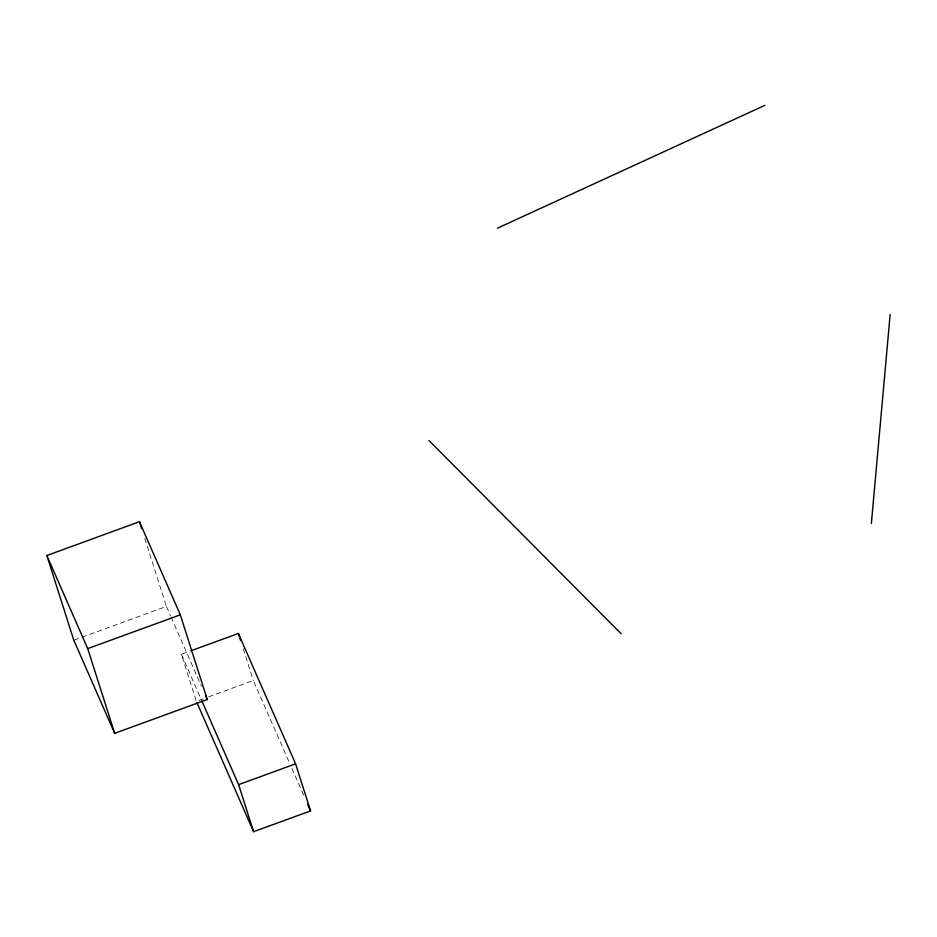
<?xml version="1.0" encoding="UTF-8"?>
<svg xmlns="http://www.w3.org/2000/svg" width="937" height="937" viewBox="0 0 937 937"><rect width="100%" height="100%" fill="white"/><g stroke="black" fill="none" stroke-linecap="round" stroke-linejoin="round"><path stroke-width="0.7" stroke-dasharray="4.68 3.51" d="M73.8 640.205L80.617 637.722M81.976 637.23L166.399 606.415L170.487 615.726M203.142 698.85L196.36 701.321L181.38 654.26L189.52 651.285M208.564 696.859L253.33 680.531L289.545 763.011M291.875 768.328L304.724 797.598M171.073 617.061L201.432 686.224M181.38 654.26L201.232 699.494M243.21 648.697L253.33 680.531M144.743 538.377L166.399 606.415"/><path stroke-width="1.41" d="M871.363 523.525L890.15 314.469M497.442 228.195L764.932 105.307M46.85 555.512L139.449 521.722L180.314 614.824L207.264 699.529L114.677 733.32L73.8 640.205L46.85 555.512L87.727 648.615L114.677 733.32M87.727 648.615L180.314 614.824M190.879 650.793L238.361 633.471L295.588 763.842L310.569 810.903L253.587 831.693L196.946 702.645M201.818 700.829L238.619 784.632L295.588 763.842M429.064 440.613L621.172 633.787M307.641 804.251L310.569 810.903M205.519 695.535L207.264 699.529M238.361 633.471L240.563 640.393M238.619 784.632L253.587 831.693M139.449 521.722L141.651 528.655"/></g></svg>
